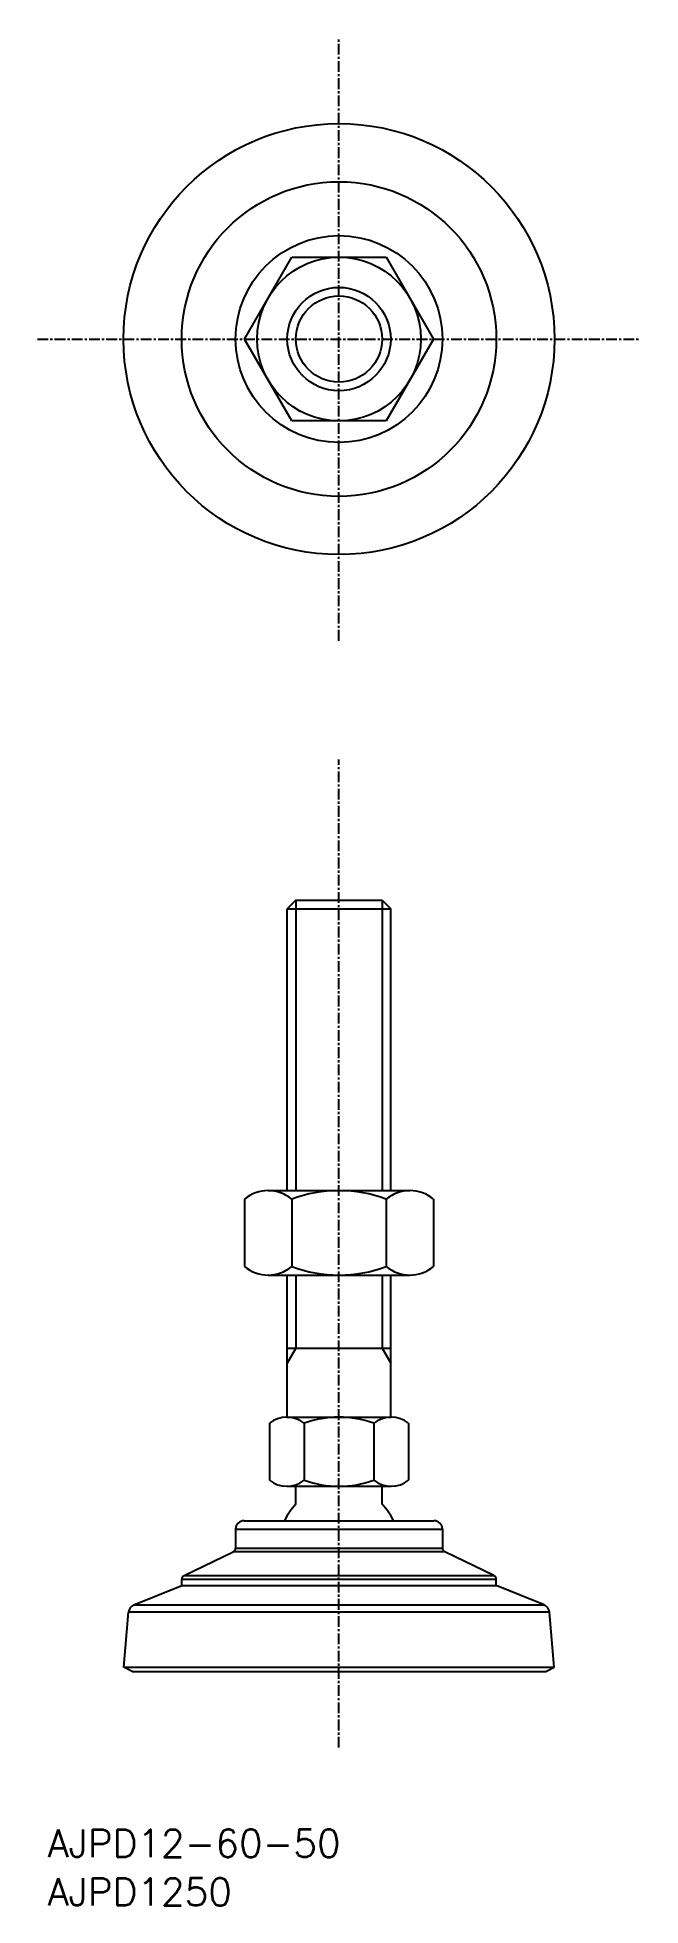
# Model space of a CAD drawing. Extents: x -35 to 35, y -182 to 35.
import ezdxf

# ---------------------------------------------------------------- set-up
doc = ezdxf.new("R2010")
doc.units = 0
doc.linetypes.add('CENTER', pattern=[2, 1.25, -0.25, 0.25, -0.25])
doc.layers.get('0').update_dxf_attribs({"linetype": 'CONTINUOUS'})
doc.layers.add('CENTER', color=1, linetype='CENTER')
doc.styles.get("Standard").update_dxf_attribs({"font": 'txt.shx', "bigfont": 'bigfont.shx'})

msp = doc.modelspace()

# ---------------------------------------------------------------- linework, layer by layer
at = {"color": 7, "linetype": 'CONTINUOUS'}
for p, q in [((-10.97, 0), (-5.48, 9.5)), ((-5.48, 9.5), (5.48, 9.5)), ((5.48, 9.5), (10.97, 0)), ((10.97, 0), (5.48, -9.5)), ((-5.48, -9.5), (-10.97, 0)), ((5.48, -9.5), (-5.48, -9.5)), ((-5, -65.08), (-6, -66.08)), ((-6, -98.79), (-6, -66.08)), ((-5, -65.08), (5, -65.08)), ((5, -65.08), (6, -66.08)), ((6, -98.79), (6, -66.08)), ((-8.23, -98.79), (8.23, -98.79)), ((-10.97, -99.79), (-10.97, -107.59)), ((-5.48, -99.79), (-5.48, -107.59)), ((5.48, -99.79), (5.48, -107.59)), ((10.97, -99.79), (10.97, -107.59)), ((-8.23, -108.59), (8.23, -108.59)), ((-6, -125.08), (-6, -108.59)), ((6, -125.08), (6, -108.59)), ((-6, -117.08), (6, -117.08)), ((-6.06, -125.08), (6.06, -125.08)), ((-8.08, -125.78), (-8.08, -132.38)), ((-4.04, -125.78), (-4.04, -132.38)), ((4.04, -125.78), (4.04, -132.38)), ((8.08, -125.78), (8.08, -132.38)), ((-6.06, -133.08), (6.06, -133.08)), ((-5, -135.18), (-5, -133.08)), ((-5, -133.18), (-5, -133.08)), ((5, -135.18), (5, -133.08)), ((5, -133.18), (5, -133.08)), ((-12, -138.08), (-12, -140.26)), ((-11, -137.08), (11, -137.08)), ((12, -138.08), (12, -140.26)), ((-17.97, -143.44), (-12.28, -140.71)), ((17.97, -143.44), (12.28, -140.71)), ((-23.81, -146.84), (-18.25, -144.58)), ((-18.25, -144.58), (-18.25, -143.89)), ((-18.25, -144.58), (18.25, -144.58)), ((18.25, -144.58), (18.25, -143.89)), ((23.81, -146.84), (18.25, -144.58)), ((-24.96, -154.08), (-24.43, -147.69)), ((24.96, -154.08), (24.43, -147.69)), ((-24, -154.58), (-24.96, -154.08)), ((-24.96, -154.08), (24.96, -154.08)), ((-24, -154.58), (24, -154.58)), ((24, -154.58), (24.96, -154.08))]:
    msp.add_line(p, q, dxfattribs=at)
at = {"color": 3, "linetype": 'CONTINUOUS'}
for p, q in [((-6, -66.08), (6, -66.08)), ((-5, -65.08), (-5, -98.79)), ((5, -65.08), (5, -98.79)), ((-5, -108.59), (-5, -117.08)), ((5, -108.59), (5, -117.08)), ((-5, -117.08), (-6, -118.81)), ((5, -117.08), (6, -118.81)), ((-12, -138.08), (12, -138.08)), ((12.28, -140.71), (-12.28, -140.71)), ((-12, -140.26), (12, -140.26)), ((18.25, -143.89), (-18.25, -143.89)), ((-17.97, -143.44), (17.97, -143.44)), ((-23.81, -146.84), (23.81, -146.84)), ((24.43, -147.69), (-24.43, -147.69))]:
    msp.add_line(p, q, dxfattribs=at)
at = {"color": 7, "linetype": 'CONTINUOUS'}
for radius in [25, 18.25, 12, 9.5, 6, 5]:
    msp.add_circle((0, 0), radius, dxfattribs=at)
for centre, radius, start, end in [((-8.23, -103.05), 4.26, 49.932, 130.068), ((0, -114.33), 15.54, 69.3345, 110.6655), ((0, -114.33), 15.54, 69.3345, 110.6655), ((8.23, -103.05), 4.26, 49.932, 130.068), ((-8.23, -104.33), 4.26, 229.932, 310.068), ((0, -93.05), 15.54, 249.3345, 290.6655), ((0, -93.05), 15.54, 249.3345, 290.6655), ((8.23, -104.33), 4.26, 229.932, 310.068), ((-6.06, -128.34), 3.27, 51.7868, 128.2132), ((0, -137.09), 12.02, 70.3471, 109.6529), ((6.06, -128.34), 3.27, 51.7868, 128.2132), ((-6.06, -129.81), 3.27, 231.7868, 308.2132), ((0, -121.06), 12.02, 250.3471, 289.6529), ((6.06, -129.81), 3.27, 231.7868, 308.2132), ((0, -140.08), 7, 135.5847, 154.6231), ((0, -140.08), 7, 25.3769, 44.4153), ((-11, -138.08), 1, 90, 180), ((11, -138.08), 1, 360, 90), ((-12.5, -140.26), 0.5, 295.641, 0), ((12.5, -140.26), 0.5, 180, 244.359), ((-17.75, -143.89), 0.5, 115.641, 180), ((17.75, -143.89), 0.5, 0, 64.359), ((-23.43, -147.77), 1, 112.2035, 175.2364), ((23.43, -147.77), 1, 4.7636, 67.7965)]:
    msp.add_arc(centre, radius, start, end, dxfattribs=at)
at = {"layer": 'CENTER', "color": 1, "linetype": 'CENTER'}
for p, q in [((0, -35), (0, 35)), ((-35, 0), (35, 0)), ((0, -163.41), (0, -48.76))]:
    msp.add_line(p, q, dxfattribs=at)

# ---------------------------------------------------------------- texts
at = {"color": 7, "linetype": 'CONTINUOUS'}
for s, p in [('AJPD12-60-50', (-33.82, -176.12)), ('AJPD1250', (-33.82, -181.74))]:
    msp.add_text(s, height=3.2, dxfattribs=at).set_placement(p)

doc.saveas('drawing.dxf')
